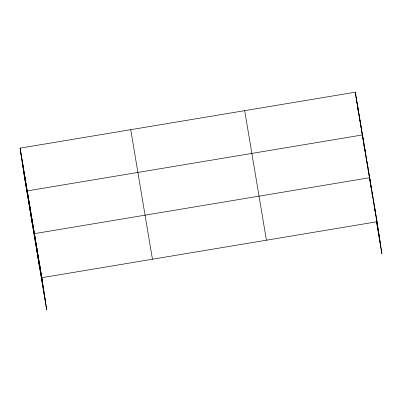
<?xml version="1.0" encoding="UTF-8"?>
<svg xmlns="http://www.w3.org/2000/svg" width="402" height="402" viewBox="0 0 402 402"><rect width="100%" height="100%" fill="white"/><g stroke="black" fill="none" stroke-linecap="round" stroke-linejoin="round"><path stroke-width="0.6" d="M20.1 148.142L41.838 277.687L46.692 309.806L24.959 180.257L20.1 148.142L355.308 92.194L377.041 221.743L381.9 253.858L376.458 221.437M41.838 277.687L377.041 221.743M356.077 97.279L363.147 139.439M365.639 154.283L377.81 226.828M357.624 107.389L357.82 108.575M358.021 109.761L358.222 110.952M358.418 112.138L358.619 113.324M358.82 114.515L359.016 115.701M359.217 116.887L359.418 118.077M359.614 119.263L359.815 120.449M360.016 121.64L360.212 122.826M360.413 124.012L360.614 125.203M360.81 126.389L361.011 127.575M361.212 128.766L361.408 129.952M361.609 131.137L361.805 132.323M362.006 133.514L362.207 134.7M362.403 135.886L362.604 137.077M362.805 138.263L363.001 139.449M363.202 140.64L363.403 141.826M363.599 143.011L363.8 144.202M364.001 145.388L364.197 146.574M364.398 147.765L364.599 148.951L364.428 147.835M364.795 150.137L364.996 151.328M365.197 152.514L365.393 153.7M365.594 154.891L365.795 156.076M365.991 157.262L366.192 158.453M366.393 159.639L366.589 160.825M366.79 162.016L366.986 163.202M367.187 164.388L367.388 165.574M367.584 166.765L367.785 167.951M367.986 169.136L368.282 170.92M368.483 172.106L368.684 173.297M368.88 174.483L369.081 175.669M369.679 179.232L369.875 180.423M370.076 181.609L370.277 182.794M370.473 183.98L370.674 185.171M370.875 186.357L371.071 187.543M371.272 188.734L371.473 189.92M372.076 193.538L372.282 194.759M372.488 195.985L372.694 197.206M373.207 200.266L373.413 201.487M373.619 202.714L373.825 203.935M374.031 205.161L374.232 206.382M374.438 207.608L374.644 208.829M374.85 210.055L375.056 211.276M375.262 212.502L375.468 213.723M375.669 214.949L375.875 216.17M376.081 217.397L376.287 218.618M376.493 219.844L376.699 221.065M376.8 221.678L379.161 235.748M376.443 220.467L380.553 244.939M244.687 110.656L266.425 240.205M130.72 129.68L152.453 259.225M20.869 153.227L42.607 282.772M22.221 162.147L43.954 291.696M23.607 171.337L45.346 300.887M374.579 207.06L375.347 212.145M372.116 192.377L372.885 197.462M371.518 190.03L369.654 177.694L34.446 233.642L39.306 265.757M372.031 193.422L372.207 194.573M372.463 196.297L372.639 197.447M367.262 163.448L367.946 167.966M364.87 149.197L365.554 153.715L363.247 140.032L363.84 143.931M363.162 139.464L362.478 134.946L27.276 190.895L32.13 223.009M364.006 145.047L364.262 146.72M360.086 120.695L360.855 125.781M357.695 106.445L358.463 111.53M355.308 92.194L356.664 101.183M356.75 101.741L357.001 103.414M357.172 104.53L357.423 106.198M357.599 107.349L357.77 108.5M357.946 109.645L358.117 110.796M39.376 263.008L40.145 268.094M36.909 248.325L37.677 253.411M32.054 219.391L32.823 224.477M29.663 205.141L30.431 210.226M24.884 176.644L25.653 181.729M22.492 162.393L23.261 167.478"/></g></svg>
